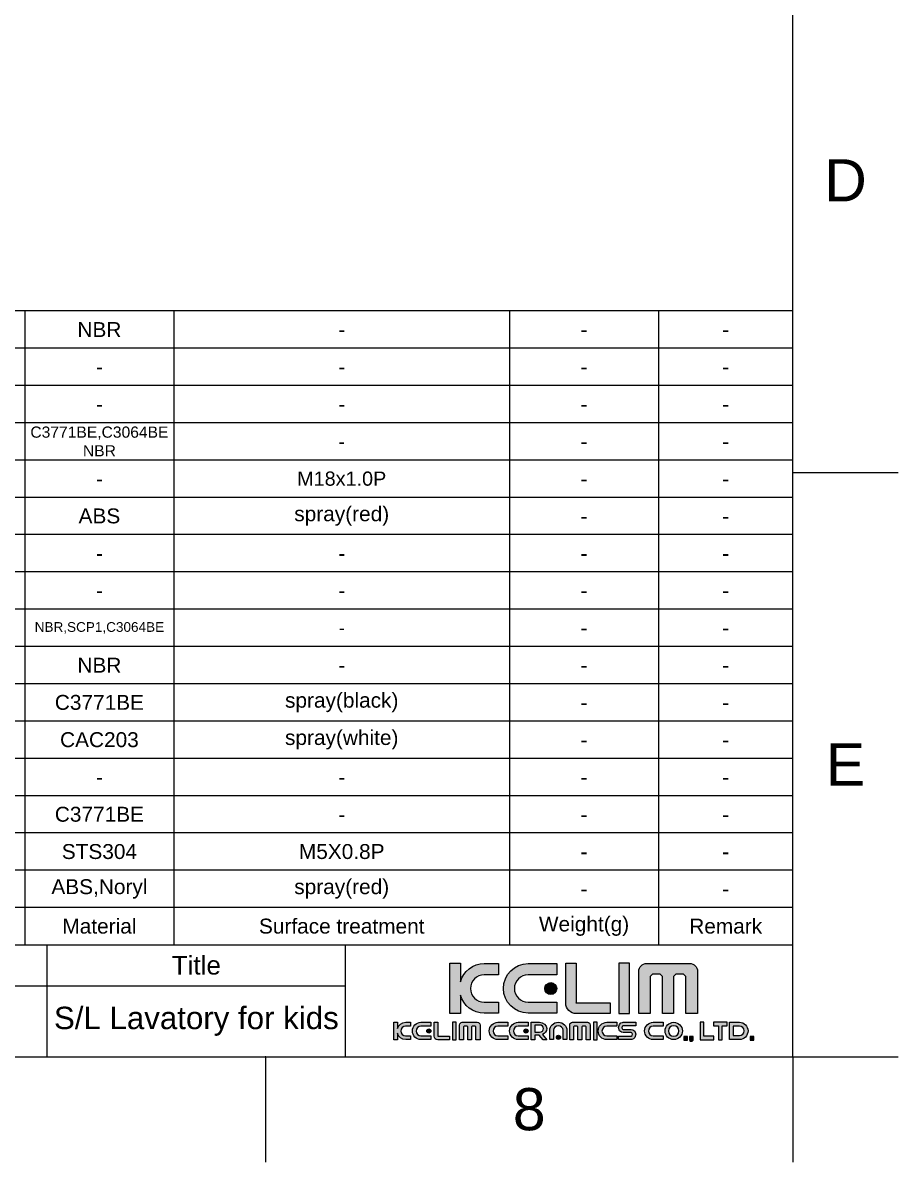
# Model space of a CAD drawing. Header units: millimetres. Extents: x 601 to 1195, y -13 to 407.
# Drawn here: x 1077.6 to 1195, y -13.3 to 139.5 of the extents above; entities that cross this region are included whole.
import ezdxf

# ---------------------------------------------------------------- set-up
doc = ezdxf.new("R2010")
doc.units = ezdxf.units.MM
doc.header["$LTSCALE"] = 0.1
doc.layers.add('FORM', color=7, linetype='Continuous')
doc.layers.add('TEXT', color=2, linetype='Continuous')
doc.styles.get("Standard").update_dxf_attribs({"font": 'arial_0.ttf'})

msp = doc.modelspace()

# ---------------------------------------------------------------- hatches: boundary and pattern name
at = {"layer": 'TEXT'}
h = msp.add_hatch(color=2, dxfattribs=at)
h.dxf.hatch_style = 2
edge = h.paths.add_edge_path()
edge.add_spline(control_points=[(1141.396, 8.181), (1141.396, 8.181), (1139.467, 8.181), (1139.467, 8.181), (1138.452, 8.181), (1137.635, 8.999), (1137.635, 10.01), (1137.635, 11.026), (1138.452, 11.843), (1139.467, 11.843), (1139.467, 11.843), (1141.396, 11.843), (1141.396, 11.843), (1141.396, 11.843), (1141.396, 13.357), (1141.396, 13.357), (1141.396, 13.357), (1139.489, 13.357), (1139.489, 13.357), (1137.963, 13.357), (1136.682, 12.334), (1136.291, 10.935), (1136.291, 10.935), (1136.291, 13.405), (1136.291, 13.405), (1136.291, 13.405), (1134.88, 13.405), (1134.88, 13.405), (1134.88, 13.405), (1134.88, 6.667), (1134.88, 6.667), (1134.88, 6.667), (1136.291, 6.667), (1136.291, 6.667), (1136.291, 6.667), (1136.291, 9.139), (1136.291, 9.139), (1136.682, 7.74), (1137.963, 6.714), (1139.489, 6.714), (1139.489, 6.714), (1141.396, 6.714), (1141.396, 6.714), (1141.396, 6.714), (1141.396, 8.181), (1141.396, 8.181)], knot_values=[0, 0, 0, 0, 1, 1, 1, 2, 2, 2, 3, 3, 3, 4, 4, 4, 5, 5, 5, 6, 6, 6, 7, 7, 7, 8, 8, 8, 9, 9, 9, 10, 10, 10, 11, 11, 11, 12, 12, 12, 13, 13, 13, 14, 14, 14, 15, 15, 15, 15], degree=3, periodic=0)
h = msp.add_hatch(color=256, dxfattribs=at)
h.dxf.hatch_style = 2
edge = h.paths.add_edge_path()
edge.add_spline(control_points=[(1145.379, 6.714), (1145.379, 6.714), (1149.219, 6.714), (1149.219, 6.714), (1149.219, 6.714), (1149.219, 8.181), (1149.219, 8.181), (1149.219, 8.181), (1145.354, 8.181), (1145.354, 8.181), (1144.342, 8.181), (1143.524, 8.999), (1143.524, 10.01), (1143.524, 11.026), (1144.341, 11.843), (1145.354, 11.843), (1145.354, 11.843), (1149.219, 11.843), (1149.219, 11.843), (1149.219, 11.843), (1149.219, 13.357), (1149.219, 13.357), (1149.219, 13.357), (1145.379, 13.357), (1145.379, 13.357), (1143.542, 13.357), (1142.057, 11.875), (1142.057, 10.036), (1142.057, 8.202), (1143.542, 6.714), (1145.379, 6.714)], knot_values=[0, 0, 0, 0, 1, 1, 1, 2, 2, 2, 3, 3, 3, 4, 4, 4, 5, 5, 5, 6, 6, 6, 7, 7, 7, 8, 8, 8, 9, 9, 9, 10, 10, 10, 10], degree=3, periodic=0)
h = msp.add_hatch(color=2, dxfattribs=at)
h.dxf.hatch_style = 2
edge = h.paths.add_edge_path()
edge.add_spline(control_points=[(1151.823, 6.662), (1151.823, 6.662), (1156.362, 6.662), (1156.362, 6.662), (1156.362, 6.662), (1156.362, 8.076), (1156.362, 8.076), (1156.362, 8.076), (1151.833, 8.076), (1151.833, 8.076), (1151.833, 8.076), (1151.828, 8.061), (1151.828, 8.061), (1151.828, 8.061), (1151.828, 13.405), (1151.828, 13.405), (1151.828, 13.405), (1150.413, 13.405), (1150.413, 13.405), (1150.413, 13.405), (1150.413, 8.076), (1150.413, 8.076), (1150.413, 8.076), (1150.408, 8.081), (1150.408, 8.081), (1150.408, 7.296), (1151.045, 6.656), (1151.833, 6.656), (1151.833, 6.656), (1151.823, 6.662), (1151.823, 6.662)], knot_values=[0, 0, 0, 0, 1, 1, 1, 2, 2, 2, 3, 3, 3, 4, 4, 4, 5, 5, 5, 6, 6, 6, 7, 7, 7, 8, 8, 8, 9, 9, 9, 10, 10, 10, 10], degree=3, periodic=0)
h = msp.add_hatch(color=2, dxfattribs=at)
h.dxf.hatch_style = 2
h.paths.add_polyline_path([(1158.953, 13.405), (1157.54, 13.405), (1157.54, 6.667), (1158.953, 6.667)])
h = msp.add_hatch(color=2, dxfattribs=at)
h.dxf.hatch_style = 2
edge = h.paths.add_edge_path()
edge.add_spline(control_points=[(1167.027, 13.373), (1167.027, 13.373), (1161.274, 13.373), (1161.274, 13.373), (1160.682, 13.373), (1160.203, 12.897), (1160.203, 12.31), (1160.203, 12.31), (1160.203, 6.677), (1160.203, 6.677), (1160.203, 6.677), (1161.732, 6.677), (1161.732, 6.677), (1161.732, 6.677), (1161.732, 11.612), (1161.732, 11.612), (1161.732, 11.612), (1162.049, 11.933), (1162.049, 11.933), (1162.049, 11.933), (1163.074, 11.933), (1163.074, 11.933), (1163.074, 11.933), (1163.394, 11.612), (1163.394, 11.612), (1163.394, 11.612), (1163.394, 6.677), (1163.394, 6.677), (1163.394, 6.677), (1164.87, 6.677), (1164.87, 6.677), (1164.87, 6.677), (1164.87, 11.612), (1164.87, 11.612), (1164.87, 11.612), (1165.193, 11.933), (1165.193, 11.933), (1165.193, 11.933), (1166.214, 11.933), (1166.214, 11.933), (1166.214, 11.933), (1166.532, 11.612), (1166.532, 11.612), (1166.532, 11.612), (1166.532, 6.677), (1166.532, 6.677), (1166.532, 6.677), (1168.097, 6.677), (1168.097, 6.677), (1168.097, 6.677), (1168.097, 12.31), (1168.097, 12.31), (1168.097, 12.897), (1167.616, 13.373), (1167.027, 13.373)], knot_values=[0, 0, 0, 0, 1, 1, 1, 2, 2, 2, 3, 3, 3, 4, 4, 4, 5, 5, 5, 6, 6, 6, 7, 7, 7, 8, 8, 8, 9, 9, 9, 10, 10, 10, 11, 11, 11, 12, 12, 12, 13, 13, 13, 14, 14, 14, 15, 15, 15, 16, 16, 16, 17, 17, 17, 18, 18, 18, 18], degree=3, periodic=0)
h = msp.add_hatch(color=2, dxfattribs=at)
h.dxf.hatch_style = 2
edge = h.paths.add_edge_path()
edge.add_spline(control_points=[(1147.6, 10.01), (1147.6, 9.57), (1147.956, 9.207), (1148.399, 9.207), (1148.841, 9.207), (1149.2, 9.57), (1149.2, 10.01), (1149.2, 10.455), (1148.841, 10.811), (1148.399, 10.811), (1147.956, 10.811), (1147.6, 10.455), (1147.6, 10.01)], knot_values=[0, 0, 0, 0, 1, 1, 1, 2, 2, 2, 3, 3, 3, 4, 4, 4, 4], degree=3, periodic=0)
h = msp.add_hatch(color=2, dxfattribs=at)
h.dxf.hatch_style = 2
edge = h.paths.add_edge_path()
edge.add_spline(control_points=[(1127.829, 4.636), (1127.829, 4.636), (1127.829, 5.5), (1127.829, 5.5), (1127.829, 5.5), (1127.337, 5.5), (1127.337, 5.5), (1127.337, 5.5), (1127.337, 3.15), (1127.337, 3.15), (1127.337, 3.15), (1127.829, 3.15), (1127.829, 3.15), (1127.829, 3.15), (1127.829, 4.016), (1127.829, 4.016), (1127.964, 3.527), (1128.411, 3.167), (1128.945, 3.167), (1128.945, 3.167), (1129.609, 3.167), (1129.609, 3.167), (1129.609, 3.167), (1129.609, 3.678), (1129.609, 3.678), (1129.609, 3.678), (1128.936, 3.678), (1128.936, 3.678), (1128.582, 3.678), (1128.297, 3.964), (1128.297, 4.316), (1128.297, 4.671), (1128.582, 4.955), (1128.936, 4.955), (1128.936, 4.955), (1129.609, 4.955), (1129.609, 4.955), (1129.609, 4.955), (1129.609, 5.484), (1129.609, 5.484), (1129.609, 5.484), (1128.945, 5.484), (1128.945, 5.484), (1128.411, 5.484), (1127.964, 5.125), (1127.829, 4.636)], knot_values=[0, 0, 0, 0, 1, 1, 1, 2, 2, 2, 3, 3, 3, 4, 4, 4, 5, 5, 5, 6, 6, 6, 7, 7, 7, 8, 8, 8, 9, 9, 9, 10, 10, 10, 11, 11, 11, 12, 12, 12, 13, 13, 13, 14, 14, 14, 15, 15, 15, 15], degree=3, periodic=0)
h = msp.add_hatch(color=2, dxfattribs=at)
h.dxf.hatch_style = 2
edge = h.paths.add_edge_path()
edge.add_spline(control_points=[(1129.84, 4.326), (1129.84, 3.686), (1130.358, 3.167), (1130.998, 3.167), (1130.998, 3.167), (1132.338, 3.167), (1132.338, 3.167), (1132.338, 3.167), (1132.338, 3.678), (1132.338, 3.678), (1132.338, 3.678), (1130.99, 3.678), (1130.99, 3.678), (1130.637, 3.678), (1130.351, 3.964), (1130.351, 4.316), (1130.351, 4.671), (1130.636, 4.955), (1130.99, 4.955), (1130.99, 4.955), (1132.338, 4.955), (1132.338, 4.955), (1132.338, 4.955), (1132.338, 5.484), (1132.338, 5.484), (1132.338, 5.484), (1130.998, 5.484), (1130.998, 5.484), (1130.358, 5.484), (1129.84, 4.966), (1129.84, 4.326)], knot_values=[0, 0, 0, 0, 1, 1, 1, 2, 2, 2, 3, 3, 3, 4, 4, 4, 5, 5, 5, 6, 6, 6, 7, 7, 7, 8, 8, 8, 9, 9, 9, 10, 10, 10, 10], degree=3, periodic=0)
h = msp.add_hatch(color=2, dxfattribs=at)
h.dxf.hatch_style = 2
edge = h.paths.add_edge_path()
edge.add_spline(control_points=[(1131.773, 4.316), (1131.773, 4.162), (1131.897, 4.037), (1132.052, 4.037), (1132.206, 4.037), (1132.331, 4.162), (1132.331, 4.316), (1132.331, 4.471), (1132.206, 4.596), (1132.052, 4.596), (1131.897, 4.596), (1131.773, 4.471), (1131.773, 4.316)], knot_values=[0, 0, 0, 0, 1, 1, 1, 2, 2, 2, 3, 3, 3, 4, 4, 4, 4], degree=3, periodic=0)
h = msp.add_hatch(color=2, dxfattribs=at)
h.dxf.hatch_style = 2
edge = h.paths.add_edge_path()
edge.add_spline(control_points=[(1133.247, 3.637), (1133.247, 3.637), (1133.247, 5.5), (1133.247, 5.5), (1133.247, 5.5), (1132.754, 5.5), (1132.754, 5.5), (1132.754, 5.5), (1132.754, 3.642), (1132.754, 3.642), (1132.754, 3.642), (1132.752, 3.644), (1132.752, 3.644), (1132.752, 3.369), (1132.974, 3.147), (1133.249, 3.147), (1133.249, 3.147), (1133.246, 3.149), (1133.246, 3.149), (1133.246, 3.149), (1134.829, 3.149), (1134.829, 3.149), (1134.829, 3.149), (1134.829, 3.642), (1134.829, 3.642), (1134.829, 3.642), (1133.249, 3.642), (1133.249, 3.642), (1133.249, 3.642), (1133.247, 3.637), (1133.247, 3.637)], knot_values=[0, 0, 0, 0, 1, 1, 1, 2, 2, 2, 3, 3, 3, 4, 4, 4, 5, 5, 5, 6, 6, 6, 7, 7, 7, 8, 8, 8, 9, 9, 9, 10, 10, 10, 10], degree=3, periodic=0)
h = msp.add_hatch(color=2, dxfattribs=at)
h.dxf.hatch_style = 2
h.paths.add_polyline_path([(1135.24, 3.15), (1135.732, 3.15), (1135.732, 5.5), (1135.24, 5.5)])
h = msp.add_hatch(color=2, dxfattribs=at)
h.dxf.hatch_style = 2
edge = h.paths.add_edge_path()
edge.add_spline(control_points=[(1138.548, 5.489), (1138.548, 5.489), (1136.542, 5.489), (1136.542, 5.489), (1136.335, 5.489), (1136.169, 5.323), (1136.169, 5.119), (1136.169, 5.119), (1136.169, 3.154), (1136.169, 3.154), (1136.169, 3.154), (1136.702, 3.154), (1136.702, 3.154), (1136.702, 3.154), (1136.702, 4.875), (1136.702, 4.875), (1136.702, 4.875), (1136.812, 4.987), (1136.812, 4.987), (1136.812, 4.987), (1137.17, 4.987), (1137.17, 4.987), (1137.17, 4.987), (1137.281, 4.875), (1137.281, 4.875), (1137.281, 4.875), (1137.281, 3.154), (1137.281, 3.154), (1137.281, 3.154), (1137.796, 3.154), (1137.796, 3.154), (1137.796, 3.154), (1137.796, 4.875), (1137.796, 4.875), (1137.796, 4.875), (1137.909, 4.987), (1137.909, 4.987), (1137.909, 4.987), (1138.265, 4.987), (1138.265, 4.987), (1138.265, 4.987), (1138.376, 4.875), (1138.376, 4.875), (1138.376, 4.875), (1138.376, 3.154), (1138.376, 3.154), (1138.376, 3.154), (1138.922, 3.154), (1138.922, 3.154), (1138.922, 3.154), (1138.922, 5.119), (1138.922, 5.119), (1138.922, 5.323), (1138.754, 5.489), (1138.548, 5.489)], knot_values=[0, 0, 0, 0, 1, 1, 1, 2, 2, 2, 3, 3, 3, 4, 4, 4, 5, 5, 5, 6, 6, 6, 7, 7, 7, 8, 8, 8, 9, 9, 9, 10, 10, 10, 11, 11, 11, 12, 12, 12, 13, 13, 13, 14, 14, 14, 15, 15, 15, 16, 16, 16, 17, 17, 17, 18, 18, 18, 18], degree=3, periodic=0)
h = msp.add_hatch(color=2, dxfattribs=at)
h.dxf.hatch_style = 2
edge = h.paths.add_edge_path()
edge.add_spline(control_points=[(1140.153, 4.326), (1140.153, 3.686), (1140.671, 3.167), (1141.312, 3.167), (1141.312, 3.167), (1142.651, 3.167), (1142.651, 3.167), (1142.651, 3.167), (1142.651, 3.678), (1142.651, 3.678), (1142.651, 3.678), (1141.303, 3.678), (1141.303, 3.678), (1140.95, 3.678), (1140.665, 3.964), (1140.665, 4.316), (1140.665, 4.671), (1140.95, 4.955), (1141.303, 4.955), (1141.303, 4.955), (1142.651, 4.955), (1142.651, 4.955), (1142.651, 4.955), (1142.651, 5.484), (1142.651, 5.484), (1142.651, 5.484), (1141.312, 5.484), (1141.312, 5.484), (1140.671, 5.484), (1140.153, 4.966), (1140.153, 4.326)], knot_values=[0, 0, 0, 0, 1, 1, 1, 2, 2, 2, 3, 3, 3, 4, 4, 4, 5, 5, 5, 6, 6, 6, 7, 7, 7, 8, 8, 8, 9, 9, 9, 10, 10, 10, 10], degree=3, periodic=0)
h = msp.add_hatch(color=2, dxfattribs=at)
h.dxf.hatch_style = 2
edge = h.paths.add_edge_path()
edge.add_spline(control_points=[(1142.882, 4.326), (1142.882, 3.686), (1143.4, 3.167), (1144.04, 3.167), (1144.04, 3.167), (1145.38, 3.167), (1145.38, 3.167), (1145.38, 3.167), (1145.38, 3.678), (1145.38, 3.678), (1145.38, 3.678), (1144.032, 3.678), (1144.032, 3.678), (1143.678, 3.678), (1143.393, 3.964), (1143.393, 4.316), (1143.393, 4.671), (1143.678, 4.955), (1144.032, 4.955), (1144.032, 4.955), (1145.38, 4.955), (1145.38, 4.955), (1145.38, 4.955), (1145.38, 5.484), (1145.38, 5.484), (1145.38, 5.484), (1144.04, 5.484), (1144.04, 5.484), (1143.4, 5.484), (1142.882, 4.966), (1142.882, 4.326)], knot_values=[0, 0, 0, 0, 1, 1, 1, 2, 2, 2, 3, 3, 3, 4, 4, 4, 5, 5, 5, 6, 6, 6, 7, 7, 7, 8, 8, 8, 9, 9, 9, 10, 10, 10, 10], degree=3, periodic=0)
h = msp.add_hatch(color=2, dxfattribs=at)
h.dxf.hatch_style = 2
edge = h.paths.add_edge_path()
edge.add_spline(control_points=[(1144.815, 4.316), (1144.815, 4.162), (1144.939, 4.037), (1145.094, 4.037), (1145.248, 4.037), (1145.373, 4.162), (1145.373, 4.316), (1145.373, 4.471), (1145.248, 4.596), (1145.094, 4.596), (1144.939, 4.596), (1144.815, 4.471), (1144.815, 4.316)], knot_values=[0, 0, 0, 0, 1, 1, 1, 2, 2, 2, 3, 3, 3, 4, 4, 4, 4], degree=3, periodic=0)
h = msp.add_hatch(color=2, dxfattribs=at)
h.dxf.hatch_style = 2
edge = h.paths.add_edge_path()
edge.add_spline(control_points=[(1147.869, 4.634), (1147.869, 5.112), (1147.431, 5.5), (1146.89, 5.5), (1146.89, 5.5), (1146.25, 5.5), (1146.25, 5.5), (1146.25, 5.5), (1145.758, 5.5), (1145.758, 5.5), (1145.758, 5.5), (1145.758, 5.118), (1145.758, 5.118), (1145.758, 5.118), (1145.758, 4.163), (1145.758, 4.163), (1145.758, 4.163), (1145.758, 3.769), (1145.758, 3.769), (1145.758, 3.769), (1145.758, 3.15), (1145.758, 3.15), (1145.758, 3.15), (1146.25, 3.15), (1146.25, 3.15), (1146.25, 3.15), (1146.25, 3.769), (1146.25, 3.769), (1146.25, 3.769), (1146.85, 3.769), (1146.85, 3.769), (1146.85, 3.769), (1147.374, 3.15), (1147.374, 3.15), (1147.374, 3.15), (1147.867, 3.15), (1147.867, 3.15), (1147.867, 3.15), (1147.282, 3.841), (1147.282, 3.841), (1147.627, 3.974), (1147.869, 4.279), (1147.869, 4.634)], knot_values=[0, 0, 0, 0, 1, 1, 1, 2, 2, 2, 3, 3, 3, 4, 4, 4, 5, 5, 5, 6, 6, 6, 7, 7, 7, 8, 8, 8, 9, 9, 9, 10, 10, 10, 11, 11, 11, 12, 12, 12, 13, 13, 13, 14, 14, 14, 14], degree=3, periodic=0)
edge = h.paths.add_edge_path()
edge.add_spline(control_points=[(1146.897, 4.163), (1146.897, 4.163), (1146.25, 4.163), (1146.25, 4.163), (1146.25, 4.163), (1146.25, 5.118), (1146.25, 5.118), (1146.25, 5.118), (1146.897, 5.118), (1146.897, 5.118), (1147.196, 5.118), (1147.436, 4.904), (1147.436, 4.641), (1147.436, 4.377), (1147.196, 4.163), (1146.897, 4.163)], knot_values=[0, 0, 0, 0, 1, 1, 1, 2, 2, 2, 3, 3, 3, 4, 4, 4, 5, 5, 5, 5], degree=3, periodic=0)
h = msp.add_hatch(color=2, dxfattribs=at)
h.dxf.hatch_style = 2
edge = h.paths.add_edge_path()
edge.add_spline(control_points=[(1149.424, 5.484), (1148.785, 5.484), (1148.265, 5.004), (1148.265, 4.409), (1148.265, 4.409), (1148.265, 3.167), (1148.265, 3.167), (1148.265, 3.167), (1148.776, 3.167), (1148.776, 3.167), (1148.776, 3.167), (1148.776, 4.417), (1148.776, 4.417), (1148.776, 4.744), (1149.062, 5.009), (1149.415, 5.009), (1149.769, 5.009), (1150.054, 4.745), (1150.054, 4.417), (1150.054, 4.417), (1150.054, 3.167), (1150.054, 3.167), (1150.054, 3.167), (1150.582, 3.167), (1150.582, 3.167), (1150.582, 3.167), (1150.582, 4.409), (1150.582, 4.409), (1150.582, 5.004), (1150.065, 5.484), (1149.424, 5.484)], knot_values=[0, 0, 0, 0, 1, 1, 1, 2, 2, 2, 3, 3, 3, 4, 4, 4, 5, 5, 5, 6, 6, 6, 7, 7, 7, 8, 8, 8, 9, 9, 9, 10, 10, 10, 10], degree=3, periodic=0)
h = msp.add_hatch(color=2, dxfattribs=at)
h.dxf.hatch_style = 2
edge = h.paths.add_edge_path()
edge.add_spline(control_points=[(1153.323, 5.489), (1153.323, 5.489), (1151.316, 5.489), (1151.316, 5.489), (1151.11, 5.489), (1150.943, 5.323), (1150.943, 5.119), (1150.943, 5.119), (1150.943, 3.154), (1150.943, 3.154), (1150.943, 3.154), (1151.476, 3.154), (1151.476, 3.154), (1151.476, 3.154), (1151.476, 4.875), (1151.476, 4.875), (1151.476, 4.875), (1151.587, 4.987), (1151.587, 4.987), (1151.587, 4.987), (1151.945, 4.987), (1151.945, 4.987), (1151.945, 4.987), (1152.056, 4.875), (1152.056, 4.875), (1152.056, 4.875), (1152.056, 3.154), (1152.056, 3.154), (1152.056, 3.154), (1152.571, 3.154), (1152.571, 3.154), (1152.571, 3.154), (1152.571, 4.875), (1152.571, 4.875), (1152.571, 4.875), (1152.684, 4.987), (1152.684, 4.987), (1152.684, 4.987), (1153.039, 4.987), (1153.039, 4.987), (1153.039, 4.987), (1153.15, 4.875), (1153.15, 4.875), (1153.15, 4.875), (1153.15, 3.154), (1153.15, 3.154), (1153.15, 3.154), (1153.696, 3.154), (1153.696, 3.154), (1153.696, 3.154), (1153.696, 5.119), (1153.696, 5.119), (1153.696, 5.323), (1153.529, 5.489), (1153.323, 5.489)], knot_values=[0, 0, 0, 0, 1, 1, 1, 2, 2, 2, 3, 3, 3, 4, 4, 4, 5, 5, 5, 6, 6, 6, 7, 7, 7, 8, 8, 8, 9, 9, 9, 10, 10, 10, 11, 11, 11, 12, 12, 12, 13, 13, 13, 14, 14, 14, 15, 15, 15, 16, 16, 16, 17, 17, 17, 18, 18, 18, 18], degree=3, periodic=0)
h = msp.add_hatch(color=2, dxfattribs=at)
h.dxf.hatch_style = 2
h.paths.add_polyline_path([(1154.127, 3.15), (1154.62, 3.15), (1154.62, 5.5), (1154.127, 5.5)])
h = msp.add_hatch(color=2, dxfattribs=at)
h.dxf.hatch_style = 2
edge = h.paths.add_edge_path()
edge.add_spline(control_points=[(1154.764, 4.326), (1154.764, 3.686), (1155.282, 3.167), (1155.923, 3.167), (1155.923, 3.167), (1157.262, 3.167), (1157.262, 3.167), (1157.262, 3.167), (1157.262, 3.678), (1157.262, 3.678), (1157.262, 3.678), (1155.914, 3.678), (1155.914, 3.678), (1155.561, 3.678), (1155.276, 3.964), (1155.276, 4.316), (1155.276, 4.671), (1155.561, 4.955), (1155.914, 4.955), (1155.914, 4.955), (1157.262, 4.955), (1157.262, 4.955), (1157.262, 4.955), (1157.262, 5.484), (1157.262, 5.484), (1157.262, 5.484), (1155.923, 5.484), (1155.923, 5.484), (1155.282, 5.484), (1154.764, 4.966), (1154.764, 4.326)], knot_values=[0, 0, 0, 0, 1, 1, 1, 2, 2, 2, 3, 3, 3, 4, 4, 4, 5, 5, 5, 6, 6, 6, 7, 7, 7, 8, 8, 8, 9, 9, 9, 10, 10, 10, 10], degree=3, periodic=0)
h = msp.add_hatch(color=2, dxfattribs=at)
h.dxf.hatch_style = 2
edge = h.paths.add_edge_path()
edge.add_spline(control_points=[(1157.51, 4.768), (1157.51, 4.05), (1158.24, 4.111), (1158.24, 4.111), (1158.24, 4.111), (1158.258, 4.111), (1158.258, 4.111), (1158.258, 4.111), (1159.045, 4.111), (1159.045, 4.111), (1159.045, 4.111), (1159.186, 4.111), (1159.186, 4.111), (1159.186, 4.111), (1159.377, 4.081), (1159.377, 3.897), (1159.377, 3.712), (1159.253, 3.642), (1159.185, 3.642), (1159.185, 3.642), (1157.51, 3.642), (1157.51, 3.642), (1157.51, 3.642), (1157.51, 3.168), (1157.51, 3.168), (1157.51, 3.168), (1159.175, 3.168), (1159.175, 3.168), (1159.175, 3.168), (1159.793, 3.167), (1159.793, 3.884), (1159.793, 4.602), (1159.063, 4.54), (1159.063, 4.54), (1159.063, 4.54), (1159.045, 4.54), (1159.045, 4.54), (1159.045, 4.54), (1158.258, 4.54), (1158.258, 4.54), (1158.258, 4.54), (1158.117, 4.54), (1158.117, 4.54), (1158.117, 4.54), (1157.926, 4.571), (1157.926, 4.755), (1157.926, 4.939), (1158.051, 5.009), (1158.118, 5.009), (1158.118, 5.009), (1159.793, 5.009), (1159.793, 5.009), (1159.793, 5.009), (1159.793, 5.484), (1159.793, 5.484), (1159.793, 5.484), (1158.129, 5.484), (1158.129, 5.484), (1158.129, 5.484), (1157.51, 5.485), (1157.51, 4.768)], knot_values=[0, 0, 0, 0, 1, 1, 1, 2, 2, 2, 3, 3, 3, 4, 4, 4, 5, 5, 5, 6, 6, 6, 7, 7, 7, 8, 8, 8, 9, 9, 9, 10, 10, 10, 11, 11, 11, 12, 12, 12, 13, 13, 13, 14, 14, 14, 15, 15, 15, 16, 16, 16, 17, 17, 17, 18, 18, 18, 19, 19, 19, 20, 20, 20, 20], degree=3, periodic=0)
h = msp.add_hatch(color=2, dxfattribs=at)
h.dxf.hatch_style = 2
edge = h.paths.add_edge_path()
edge.add_spline(control_points=[(1160.985, 4.326), (1160.985, 3.686), (1161.503, 3.167), (1162.144, 3.167), (1162.144, 3.167), (1163.483, 3.167), (1163.483, 3.167), (1163.483, 3.167), (1163.483, 3.678), (1163.483, 3.678), (1163.483, 3.678), (1162.135, 3.678), (1162.135, 3.678), (1161.782, 3.678), (1161.497, 3.964), (1161.497, 4.316), (1161.497, 4.671), (1161.782, 4.955), (1162.135, 4.955), (1162.135, 4.955), (1163.483, 4.955), (1163.483, 4.955), (1163.483, 4.955), (1163.483, 5.484), (1163.483, 5.484), (1163.483, 5.484), (1162.144, 5.484), (1162.144, 5.484), (1161.503, 5.484), (1160.985, 4.966), (1160.985, 4.326)], knot_values=[0, 0, 0, 0, 1, 1, 1, 2, 2, 2, 3, 3, 3, 4, 4, 4, 5, 5, 5, 6, 6, 6, 7, 7, 7, 8, 8, 8, 9, 9, 9, 10, 10, 10, 10], degree=3, periodic=0)
h = msp.add_hatch(color=2, dxfattribs=at)
h.dxf.hatch_style = 2
edge = h.paths.add_edge_path()
edge.add_spline(control_points=[(1164.897, 5.484), (1164.257, 5.484), (1163.738, 4.966), (1163.738, 4.326), (1163.738, 3.686), (1164.257, 3.168), (1164.897, 3.168), (1165.537, 3.168), (1166.055, 3.686), (1166.055, 4.326), (1166.055, 4.966), (1165.537, 5.484), (1164.897, 5.484)], knot_values=[0, 0, 0, 0, 1, 1, 1, 2, 2, 2, 3, 3, 3, 4, 4, 4, 4], degree=3, periodic=0)
edge = h.paths.add_edge_path()
edge.add_spline(control_points=[(1164.897, 3.618), (1164.506, 3.618), (1164.189, 3.935), (1164.189, 4.326), (1164.189, 4.717), (1164.506, 5.034), (1164.897, 5.034), (1165.288, 5.034), (1165.605, 4.717), (1165.605, 4.326), (1165.605, 3.935), (1165.288, 3.618), (1164.897, 3.618)], knot_values=[0, 0, 0, 0, 1, 1, 1, 2, 2, 2, 3, 3, 3, 4, 4, 4, 4], degree=3, periodic=0)
h = msp.add_hatch(color=2, dxfattribs=at)
h.dxf.hatch_style = 2
h.paths.add_polyline_path([(1168.945, 5.5), (1168.452, 5.5), (1168.452, 3.643), (1168.452, 3.15), (1168.945, 3.15), (1170.27, 3.15), (1170.27, 3.643), (1168.945, 3.643)])
h = msp.add_hatch(color=2, dxfattribs=at)
h.dxf.hatch_style = 2
h.paths.add_polyline_path([(1170.891, 5.5), (1170.228, 5.5), (1170.228, 5.007), (1170.891, 5.007), (1170.891, 3.15), (1171.384, 3.15), (1171.384, 5.007), (1172.046, 5.007), (1172.046, 5.5), (1171.384, 5.5)])
h = msp.add_hatch(color=2, dxfattribs=at)
h.dxf.hatch_style = 2
edge = h.paths.add_edge_path()
edge.add_spline(control_points=[(1173.702, 5.492), (1173.702, 5.492), (1172.363, 5.492), (1172.363, 5.492), (1172.363, 5.492), (1172.363, 3.175), (1172.363, 3.175), (1172.363, 3.175), (1173.702, 3.175), (1173.702, 3.175), (1174.343, 3.175), (1174.86, 3.693), (1174.86, 4.334), (1174.86, 4.973), (1174.343, 5.492), (1173.702, 5.492)], knot_values=[0, 0, 0, 0, 1, 1, 1, 2, 2, 2, 3, 3, 3, 4, 4, 4, 5, 5, 5, 5], degree=3, periodic=0)
edge = h.paths.add_edge_path()
edge.add_spline(control_points=[(1173.71, 3.704), (1173.71, 3.704), (1172.856, 3.704), (1172.856, 3.704), (1172.856, 3.704), (1172.856, 4.98), (1172.856, 4.98), (1172.856, 4.98), (1173.71, 4.98), (1173.71, 4.98), (1174.064, 4.98), (1174.349, 4.695), (1174.349, 4.342), (1174.349, 3.988), (1174.064, 3.704), (1173.71, 3.704)], knot_values=[0, 0, 0, 0, 1, 1, 1, 2, 2, 2, 3, 3, 3, 4, 4, 4, 5, 5, 5, 5], degree=3, periodic=0)
h = msp.add_hatch(color=2, dxfattribs=at)
h.dxf.hatch_style = 2
edge = h.paths.add_edge_path()
edge.add_spline(control_points=[(1149.432, 3.743), (1149.277, 3.743), (1149.153, 3.618), (1149.153, 3.463), (1149.153, 3.31), (1149.277, 3.184), (1149.432, 3.184), (1149.586, 3.184), (1149.711, 3.31), (1149.711, 3.463), (1149.711, 3.618), (1149.586, 3.743), (1149.432, 3.743)], knot_values=[0, 0, 0, 0, 1, 1, 1, 2, 2, 2, 3, 3, 3, 4, 4, 4, 4], degree=3, periodic=0)
h = msp.add_hatch(color=2, dxfattribs=at)
h.dxf.hatch_style = 2
h.paths.add_polyline_path([(1166.247, 3.077), (1166.759, 3.077), (1166.759, 3.589), (1166.247, 3.589)])
h = msp.add_hatch(color=2, dxfattribs=at)
h.dxf.hatch_style = 2
h.paths.add_polyline_path([(1166.994, 3.077), (1167.199, 3.077), (1167.056, 2.954), (1167.363, 2.954), (1167.506, 3.077), (1167.506, 3.589), (1166.994, 3.589)])
h = msp.add_hatch(color=2, dxfattribs=at)
h.dxf.hatch_style = 2
h.paths.add_polyline_path([(1175.129, 3.077), (1175.64, 3.077), (1175.64, 3.589), (1175.129, 3.589)])

# ---------------------------------------------------------------- linework, layer by layer
for p, q in [((1180.867, 0.869), (1180.867, 392.586)), ((1180.867, 79.213), (1195.008, 79.213)), ((615.21, 0.869), (1180.867, 0.869)), ((1110.16, 0.869), (1110.16, -13.272)), ((1180.867, 0.869), (1195.008, 0.869)), ((1180.867, 0.869), (1180.867, -13.272))]:
    msp.add_line(p, q)
for p in [(1180.867, 79.213), (1110.16, 0.869)]:
    msp.add_point(p)
at = {"layer": 'FORM'}
for p, q in [((1180.867, 100.869), (1007.867, 100.869)), ((1077.867, 100.869), (1077.867, 15.869)), ((1097.867, 100.869), (1097.867, 15.869)), ((1142.867, 100.869), (1142.867, 15.869)), ((1162.867, 100.869), (1162.867, 15.869)), ((1180.867, 95.869), (1007.867, 95.869)), ((1180.867, 90.869), (1007.867, 90.869)), ((1180.867, 85.869), (1007.867, 85.869)), ((1180.867, 80.869), (1007.867, 80.869)), ((1180.867, 75.869), (1007.867, 75.869)), ((1180.867, 70.869), (1007.867, 70.869)), ((1180.867, 65.869), (1007.867, 65.869)), ((1180.867, 60.869), (1007.867, 60.869)), ((1180.867, 55.869), (1007.867, 55.869)), ((1180.867, 50.869), (1007.867, 50.869)), ((1180.867, 45.869), (1007.867, 45.869)), ((1180.867, 40.869), (1007.867, 40.869)), ((1180.867, 35.869), (1007.867, 35.869)), ((1180.867, 30.869), (1007.867, 30.869)), ((1180.867, 25.869), (1007.867, 25.869)), ((1180.867, 20.869), (1007.867, 20.869)), ((910.367, 15.869), (1180.867, 15.869)), ((1080.867, 0.869), (1080.867, 15.869)), ((1120.867, 0.869), (1120.867, 15.869)), ((980.867, 10.369), (1120.867, 10.369))]:
    msp.add_line(p, q, dxfattribs=at)
at = {"layer": 'TEXT', "lineweight": 0}
for points in [[(1158.953, 13.405), (1157.54, 13.405), (1157.54, 6.667), (1158.953, 6.667), (1158.953, 13.405)], [(1135.24, 3.15), (1135.732, 3.15), (1135.732, 5.5), (1135.24, 5.5), (1135.24, 3.15)], [(1154.127, 3.15), (1154.62, 3.15), (1154.62, 5.5), (1154.127, 5.5), (1154.127, 3.15)], [(1168.945, 5.5), (1168.452, 5.5), (1168.452, 3.643), (1168.452, 3.15), (1168.945, 3.15), (1170.27, 3.15), (1170.27, 3.643), (1168.945, 3.643), (1168.945, 5.5)], [(1170.891, 5.5), (1170.228, 5.5), (1170.228, 5.007), (1170.891, 5.007), (1170.891, 3.15), (1171.384, 3.15), (1171.384, 5.007), (1172.046, 5.007), (1172.046, 5.5), (1171.384, 5.5), (1170.891, 5.5)], [(1166.247, 3.077), (1166.759, 3.077), (1166.759, 3.589), (1166.247, 3.589), (1166.247, 3.077)], [(1166.994, 3.077), (1167.199, 3.077), (1167.056, 2.954), (1167.363, 2.954), (1167.506, 3.077), (1167.506, 3.589), (1166.994, 3.589), (1166.994, 3.077)], [(1175.129, 3.077), (1175.64, 3.077), (1175.64, 3.589), (1175.129, 3.589), (1175.129, 3.077)]]:
    msp.add_lwpolyline(points, dxfattribs=at)
for points, knots in [([(1141.396, 8.181), (1141.396, 8.181), (1139.467, 8.181), (1139.467, 8.181), (1138.452, 8.181), (1137.635, 8.999), (1137.635, 10.01), (1137.635, 11.026), (1138.452, 11.843), (1139.467, 11.843), (1139.467, 11.843), (1141.396, 11.843), (1141.396, 11.843), (1141.396, 11.843), (1141.396, 13.357), (1141.396, 13.357), (1141.396, 13.357), (1139.489, 13.357), (1139.489, 13.357), (1137.963, 13.357), (1136.682, 12.334), (1136.291, 10.935), (1136.291, 10.935), (1136.291, 13.405), (1136.291, 13.405), (1136.291, 13.405), (1134.88, 13.405), (1134.88, 13.405), (1134.88, 13.405), (1134.88, 6.667), (1134.88, 6.667), (1134.88, 6.667), (1136.291, 6.667), (1136.291, 6.667), (1136.291, 6.667), (1136.291, 9.139), (1136.291, 9.139), (1136.682, 7.74), (1137.963, 6.714), (1139.489, 6.714), (1139.489, 6.714), (1141.396, 6.714), (1141.396, 6.714), (1141.396, 6.714), (1141.396, 8.181), (1141.396, 8.181)], [0, 0, 0, 0, 1, 1, 1, 2, 2, 2, 3, 3, 3, 4, 4, 4, 5, 5, 5, 6, 6, 6, 7, 7, 7, 8, 8, 8, 9, 9, 9, 10, 10, 10, 11, 11, 11, 12, 12, 12, 13, 13, 13, 14, 14, 14, 15, 15, 15, 15]), ([(1145.379, 6.714), (1145.379, 6.714), (1149.219, 6.714), (1149.219, 6.714), (1149.219, 6.714), (1149.219, 8.181), (1149.219, 8.181), (1149.219, 8.181), (1145.354, 8.181), (1145.354, 8.181), (1144.342, 8.181), (1143.524, 8.999), (1143.524, 10.01), (1143.524, 11.026), (1144.341, 11.843), (1145.354, 11.843), (1145.354, 11.843), (1149.219, 11.843), (1149.219, 11.843), (1149.219, 11.843), (1149.219, 13.357), (1149.219, 13.357), (1149.219, 13.357), (1145.379, 13.357), (1145.379, 13.357), (1143.542, 13.357), (1142.057, 11.875), (1142.057, 10.036), (1142.057, 8.202), (1143.542, 6.714), (1145.379, 6.714)], [0, 0, 0, 0, 1, 1, 1, 2, 2, 2, 3, 3, 3, 4, 4, 4, 5, 5, 5, 6, 6, 6, 7, 7, 7, 8, 8, 8, 9, 9, 9, 10, 10, 10, 10]), ([(1151.823, 6.662), (1151.823, 6.662), (1156.362, 6.662), (1156.362, 6.662), (1156.362, 6.662), (1156.362, 8.076), (1156.362, 8.076), (1156.362, 8.076), (1151.833, 8.076), (1151.833, 8.076), (1151.833, 8.076), (1151.828, 8.061), (1151.828, 8.061), (1151.828, 8.061), (1151.828, 13.405), (1151.828, 13.405), (1151.828, 13.405), (1150.413, 13.405), (1150.413, 13.405), (1150.413, 13.405), (1150.413, 8.076), (1150.413, 8.076), (1150.413, 8.076), (1150.408, 8.081), (1150.408, 8.081), (1150.408, 7.296), (1151.045, 6.656), (1151.833, 6.656), (1151.833, 6.656), (1151.823, 6.662), (1151.823, 6.662)], [0, 0, 0, 0, 1, 1, 1, 2, 2, 2, 3, 3, 3, 4, 4, 4, 5, 5, 5, 6, 6, 6, 7, 7, 7, 8, 8, 8, 9, 9, 9, 10, 10, 10, 10]), ([(1167.027, 13.373), (1167.027, 13.373), (1161.274, 13.373), (1161.274, 13.373), (1160.682, 13.373), (1160.203, 12.897), (1160.203, 12.31), (1160.203, 12.31), (1160.203, 6.677), (1160.203, 6.677), (1160.203, 6.677), (1161.732, 6.677), (1161.732, 6.677), (1161.732, 6.677), (1161.732, 11.612), (1161.732, 11.612), (1161.732, 11.612), (1162.049, 11.933), (1162.049, 11.933), (1162.049, 11.933), (1163.074, 11.933), (1163.074, 11.933), (1163.074, 11.933), (1163.394, 11.612), (1163.394, 11.612), (1163.394, 11.612), (1163.394, 6.677), (1163.394, 6.677), (1163.394, 6.677), (1164.87, 6.677), (1164.87, 6.677), (1164.87, 6.677), (1164.87, 11.612), (1164.87, 11.612), (1164.87, 11.612), (1165.193, 11.933), (1165.193, 11.933), (1165.193, 11.933), (1166.214, 11.933), (1166.214, 11.933), (1166.214, 11.933), (1166.532, 11.612), (1166.532, 11.612), (1166.532, 11.612), (1166.532, 6.677), (1166.532, 6.677), (1166.532, 6.677), (1168.097, 6.677), (1168.097, 6.677), (1168.097, 6.677), (1168.097, 12.31), (1168.097, 12.31), (1168.097, 12.897), (1167.616, 13.373), (1167.027, 13.373)], [0, 0, 0, 0, 1, 1, 1, 2, 2, 2, 3, 3, 3, 4, 4, 4, 5, 5, 5, 6, 6, 6, 7, 7, 7, 8, 8, 8, 9, 9, 9, 10, 10, 10, 11, 11, 11, 12, 12, 12, 13, 13, 13, 14, 14, 14, 15, 15, 15, 16, 16, 16, 17, 17, 17, 18, 18, 18, 18]), ([(1147.6, 10.01), (1147.6, 9.57), (1147.956, 9.207), (1148.399, 9.207), (1148.841, 9.207), (1149.2, 9.57), (1149.2, 10.01), (1149.2, 10.455), (1148.841, 10.811), (1148.399, 10.811), (1147.956, 10.811), (1147.6, 10.455), (1147.6, 10.01)], [0, 0, 0, 0, 1, 1, 1, 2, 2, 2, 3, 3, 3, 4, 4, 4, 4]), ([(1127.829, 4.636), (1127.829, 4.636), (1127.829, 5.5), (1127.829, 5.5), (1127.829, 5.5), (1127.337, 5.5), (1127.337, 5.5), (1127.337, 5.5), (1127.337, 3.15), (1127.337, 3.15), (1127.337, 3.15), (1127.829, 3.15), (1127.829, 3.15), (1127.829, 3.15), (1127.829, 4.016), (1127.829, 4.016), (1127.964, 3.527), (1128.411, 3.167), (1128.945, 3.167), (1128.945, 3.167), (1129.609, 3.167), (1129.609, 3.167), (1129.609, 3.167), (1129.609, 3.678), (1129.609, 3.678), (1129.609, 3.678), (1128.936, 3.678), (1128.936, 3.678), (1128.582, 3.678), (1128.297, 3.964), (1128.297, 4.316), (1128.297, 4.671), (1128.582, 4.955), (1128.936, 4.955), (1128.936, 4.955), (1129.609, 4.955), (1129.609, 4.955), (1129.609, 4.955), (1129.609, 5.484), (1129.609, 5.484), (1129.609, 5.484), (1128.945, 5.484), (1128.945, 5.484), (1128.411, 5.484), (1127.964, 5.125), (1127.829, 4.636)], [0, 0, 0, 0, 1, 1, 1, 2, 2, 2, 3, 3, 3, 4, 4, 4, 5, 5, 5, 6, 6, 6, 7, 7, 7, 8, 8, 8, 9, 9, 9, 10, 10, 10, 11, 11, 11, 12, 12, 12, 13, 13, 13, 14, 14, 14, 15, 15, 15, 15]), ([(1129.84, 4.326), (1129.84, 3.686), (1130.358, 3.167), (1130.998, 3.167), (1130.998, 3.167), (1132.338, 3.167), (1132.338, 3.167), (1132.338, 3.167), (1132.338, 3.678), (1132.338, 3.678), (1132.338, 3.678), (1130.99, 3.678), (1130.99, 3.678), (1130.637, 3.678), (1130.351, 3.964), (1130.351, 4.316), (1130.351, 4.671), (1130.636, 4.955), (1130.99, 4.955), (1130.99, 4.955), (1132.338, 4.955), (1132.338, 4.955), (1132.338, 4.955), (1132.338, 5.484), (1132.338, 5.484), (1132.338, 5.484), (1130.998, 5.484), (1130.998, 5.484), (1130.358, 5.484), (1129.84, 4.966), (1129.84, 4.326)], [0, 0, 0, 0, 1, 1, 1, 2, 2, 2, 3, 3, 3, 4, 4, 4, 5, 5, 5, 6, 6, 6, 7, 7, 7, 8, 8, 8, 9, 9, 9, 10, 10, 10, 10]), ([(1131.773, 4.316), (1131.773, 4.162), (1131.897, 4.037), (1132.052, 4.037), (1132.206, 4.037), (1132.331, 4.162), (1132.331, 4.316), (1132.331, 4.471), (1132.206, 4.596), (1132.052, 4.596), (1131.897, 4.596), (1131.773, 4.471), (1131.773, 4.316)], [0, 0, 0, 0, 1, 1, 1, 2, 2, 2, 3, 3, 3, 4, 4, 4, 4]), ([(1133.247, 3.637), (1133.247, 3.637), (1133.247, 5.5), (1133.247, 5.5), (1133.247, 5.5), (1132.754, 5.5), (1132.754, 5.5), (1132.754, 5.5), (1132.754, 3.642), (1132.754, 3.642), (1132.754, 3.642), (1132.752, 3.644), (1132.752, 3.644), (1132.752, 3.369), (1132.974, 3.147), (1133.249, 3.147), (1133.249, 3.147), (1133.246, 3.149), (1133.246, 3.149), (1133.246, 3.149), (1134.829, 3.149), (1134.829, 3.149), (1134.829, 3.149), (1134.829, 3.642), (1134.829, 3.642), (1134.829, 3.642), (1133.249, 3.642), (1133.249, 3.642), (1133.249, 3.642), (1133.247, 3.637), (1133.247, 3.637)], [0, 0, 0, 0, 1, 1, 1, 2, 2, 2, 3, 3, 3, 4, 4, 4, 5, 5, 5, 6, 6, 6, 7, 7, 7, 8, 8, 8, 9, 9, 9, 10, 10, 10, 10]), ([(1138.548, 5.489), (1138.548, 5.489), (1136.542, 5.489), (1136.542, 5.489), (1136.335, 5.489), (1136.169, 5.323), (1136.169, 5.119), (1136.169, 5.119), (1136.169, 3.154), (1136.169, 3.154), (1136.169, 3.154), (1136.702, 3.154), (1136.702, 3.154), (1136.702, 3.154), (1136.702, 4.875), (1136.702, 4.875), (1136.702, 4.875), (1136.812, 4.987), (1136.812, 4.987), (1136.812, 4.987), (1137.17, 4.987), (1137.17, 4.987), (1137.17, 4.987), (1137.281, 4.875), (1137.281, 4.875), (1137.281, 4.875), (1137.281, 3.154), (1137.281, 3.154), (1137.281, 3.154), (1137.796, 3.154), (1137.796, 3.154), (1137.796, 3.154), (1137.796, 4.875), (1137.796, 4.875), (1137.796, 4.875), (1137.909, 4.987), (1137.909, 4.987), (1137.909, 4.987), (1138.265, 4.987), (1138.265, 4.987), (1138.265, 4.987), (1138.376, 4.875), (1138.376, 4.875), (1138.376, 4.875), (1138.376, 3.154), (1138.376, 3.154), (1138.376, 3.154), (1138.922, 3.154), (1138.922, 3.154), (1138.922, 3.154), (1138.922, 5.119), (1138.922, 5.119), (1138.922, 5.323), (1138.754, 5.489), (1138.548, 5.489)], [0, 0, 0, 0, 1, 1, 1, 2, 2, 2, 3, 3, 3, 4, 4, 4, 5, 5, 5, 6, 6, 6, 7, 7, 7, 8, 8, 8, 9, 9, 9, 10, 10, 10, 11, 11, 11, 12, 12, 12, 13, 13, 13, 14, 14, 14, 15, 15, 15, 16, 16, 16, 17, 17, 17, 18, 18, 18, 18]), ([(1140.153, 4.326), (1140.153, 3.686), (1140.671, 3.167), (1141.312, 3.167), (1141.312, 3.167), (1142.651, 3.167), (1142.651, 3.167), (1142.651, 3.167), (1142.651, 3.678), (1142.651, 3.678), (1142.651, 3.678), (1141.303, 3.678), (1141.303, 3.678), (1140.95, 3.678), (1140.665, 3.964), (1140.665, 4.316), (1140.665, 4.671), (1140.95, 4.955), (1141.303, 4.955), (1141.303, 4.955), (1142.651, 4.955), (1142.651, 4.955), (1142.651, 4.955), (1142.651, 5.484), (1142.651, 5.484), (1142.651, 5.484), (1141.312, 5.484), (1141.312, 5.484), (1140.671, 5.484), (1140.153, 4.966), (1140.153, 4.326)], [0, 0, 0, 0, 1, 1, 1, 2, 2, 2, 3, 3, 3, 4, 4, 4, 5, 5, 5, 6, 6, 6, 7, 7, 7, 8, 8, 8, 9, 9, 9, 10, 10, 10, 10]), ([(1142.882, 4.326), (1142.882, 3.686), (1143.4, 3.167), (1144.04, 3.167), (1144.04, 3.167), (1145.38, 3.167), (1145.38, 3.167), (1145.38, 3.167), (1145.38, 3.678), (1145.38, 3.678), (1145.38, 3.678), (1144.032, 3.678), (1144.032, 3.678), (1143.678, 3.678), (1143.393, 3.964), (1143.393, 4.316), (1143.393, 4.671), (1143.678, 4.955), (1144.032, 4.955), (1144.032, 4.955), (1145.38, 4.955), (1145.38, 4.955), (1145.38, 4.955), (1145.38, 5.484), (1145.38, 5.484), (1145.38, 5.484), (1144.04, 5.484), (1144.04, 5.484), (1143.4, 5.484), (1142.882, 4.966), (1142.882, 4.326)], [0, 0, 0, 0, 1, 1, 1, 2, 2, 2, 3, 3, 3, 4, 4, 4, 5, 5, 5, 6, 6, 6, 7, 7, 7, 8, 8, 8, 9, 9, 9, 10, 10, 10, 10]), ([(1144.815, 4.316), (1144.815, 4.162), (1144.939, 4.037), (1145.094, 4.037), (1145.248, 4.037), (1145.373, 4.162), (1145.373, 4.316), (1145.373, 4.471), (1145.248, 4.596), (1145.094, 4.596), (1144.939, 4.596), (1144.815, 4.471), (1144.815, 4.316)], [0, 0, 0, 0, 1, 1, 1, 2, 2, 2, 3, 3, 3, 4, 4, 4, 4]), ([(1147.869, 4.634), (1147.869, 5.112), (1147.431, 5.5), (1146.89, 5.5), (1146.89, 5.5), (1146.25, 5.5), (1146.25, 5.5), (1146.25, 5.5), (1145.758, 5.5), (1145.758, 5.5), (1145.758, 5.5), (1145.758, 5.118), (1145.758, 5.118), (1145.758, 5.118), (1145.758, 4.163), (1145.758, 4.163), (1145.758, 4.163), (1145.758, 3.769), (1145.758, 3.769), (1145.758, 3.769), (1145.758, 3.15), (1145.758, 3.15), (1145.758, 3.15), (1146.25, 3.15), (1146.25, 3.15), (1146.25, 3.15), (1146.25, 3.769), (1146.25, 3.769), (1146.25, 3.769), (1146.85, 3.769), (1146.85, 3.769), (1146.85, 3.769), (1147.374, 3.15), (1147.374, 3.15), (1147.374, 3.15), (1147.867, 3.15), (1147.867, 3.15), (1147.867, 3.15), (1147.282, 3.841), (1147.282, 3.841), (1147.627, 3.974), (1147.869, 4.279), (1147.869, 4.634)], [0, 0, 0, 0, 1, 1, 1, 2, 2, 2, 3, 3, 3, 4, 4, 4, 5, 5, 5, 6, 6, 6, 7, 7, 7, 8, 8, 8, 9, 9, 9, 10, 10, 10, 11, 11, 11, 12, 12, 12, 13, 13, 13, 14, 14, 14, 14]), ([(1146.897, 4.163), (1146.897, 4.163), (1146.25, 4.163), (1146.25, 4.163), (1146.25, 4.163), (1146.25, 5.118), (1146.25, 5.118), (1146.25, 5.118), (1146.897, 5.118), (1146.897, 5.118), (1147.196, 5.118), (1147.436, 4.904), (1147.436, 4.641), (1147.436, 4.377), (1147.196, 4.163), (1146.897, 4.163)], [0, 0, 0, 0, 1, 1, 1, 2, 2, 2, 3, 3, 3, 4, 4, 4, 5, 5, 5, 5]), ([(1149.424, 5.484), (1148.785, 5.484), (1148.265, 5.004), (1148.265, 4.409), (1148.265, 4.409), (1148.265, 3.167), (1148.265, 3.167), (1148.265, 3.167), (1148.776, 3.167), (1148.776, 3.167), (1148.776, 3.167), (1148.776, 4.417), (1148.776, 4.417), (1148.776, 4.744), (1149.062, 5.009), (1149.415, 5.009), (1149.769, 5.009), (1150.054, 4.745), (1150.054, 4.417), (1150.054, 4.417), (1150.054, 3.167), (1150.054, 3.167), (1150.054, 3.167), (1150.582, 3.167), (1150.582, 3.167), (1150.582, 3.167), (1150.582, 4.409), (1150.582, 4.409), (1150.582, 5.004), (1150.065, 5.484), (1149.424, 5.484)], [0, 0, 0, 0, 1, 1, 1, 2, 2, 2, 3, 3, 3, 4, 4, 4, 5, 5, 5, 6, 6, 6, 7, 7, 7, 8, 8, 8, 9, 9, 9, 10, 10, 10, 10]), ([(1153.323, 5.489), (1153.323, 5.489), (1151.316, 5.489), (1151.316, 5.489), (1151.11, 5.489), (1150.943, 5.323), (1150.943, 5.119), (1150.943, 5.119), (1150.943, 3.154), (1150.943, 3.154), (1150.943, 3.154), (1151.476, 3.154), (1151.476, 3.154), (1151.476, 3.154), (1151.476, 4.875), (1151.476, 4.875), (1151.476, 4.875), (1151.587, 4.987), (1151.587, 4.987), (1151.587, 4.987), (1151.945, 4.987), (1151.945, 4.987), (1151.945, 4.987), (1152.056, 4.875), (1152.056, 4.875), (1152.056, 4.875), (1152.056, 3.154), (1152.056, 3.154), (1152.056, 3.154), (1152.571, 3.154), (1152.571, 3.154), (1152.571, 3.154), (1152.571, 4.875), (1152.571, 4.875), (1152.571, 4.875), (1152.684, 4.987), (1152.684, 4.987), (1152.684, 4.987), (1153.039, 4.987), (1153.039, 4.987), (1153.039, 4.987), (1153.15, 4.875), (1153.15, 4.875), (1153.15, 4.875), (1153.15, 3.154), (1153.15, 3.154), (1153.15, 3.154), (1153.696, 3.154), (1153.696, 3.154), (1153.696, 3.154), (1153.696, 5.119), (1153.696, 5.119), (1153.696, 5.323), (1153.529, 5.489), (1153.323, 5.489)], [0, 0, 0, 0, 1, 1, 1, 2, 2, 2, 3, 3, 3, 4, 4, 4, 5, 5, 5, 6, 6, 6, 7, 7, 7, 8, 8, 8, 9, 9, 9, 10, 10, 10, 11, 11, 11, 12, 12, 12, 13, 13, 13, 14, 14, 14, 15, 15, 15, 16, 16, 16, 17, 17, 17, 18, 18, 18, 18]), ([(1154.764, 4.326), (1154.764, 3.686), (1155.282, 3.167), (1155.923, 3.167), (1155.923, 3.167), (1157.262, 3.167), (1157.262, 3.167), (1157.262, 3.167), (1157.262, 3.678), (1157.262, 3.678), (1157.262, 3.678), (1155.914, 3.678), (1155.914, 3.678), (1155.561, 3.678), (1155.276, 3.964), (1155.276, 4.316), (1155.276, 4.671), (1155.561, 4.955), (1155.914, 4.955), (1155.914, 4.955), (1157.262, 4.955), (1157.262, 4.955), (1157.262, 4.955), (1157.262, 5.484), (1157.262, 5.484), (1157.262, 5.484), (1155.923, 5.484), (1155.923, 5.484), (1155.282, 5.484), (1154.764, 4.966), (1154.764, 4.326)], [0, 0, 0, 0, 1, 1, 1, 2, 2, 2, 3, 3, 3, 4, 4, 4, 5, 5, 5, 6, 6, 6, 7, 7, 7, 8, 8, 8, 9, 9, 9, 10, 10, 10, 10]), ([(1157.51, 4.768), (1157.51, 4.05), (1158.24, 4.111), (1158.24, 4.111), (1158.24, 4.111), (1158.258, 4.111), (1158.258, 4.111), (1158.258, 4.111), (1159.045, 4.111), (1159.045, 4.111), (1159.045, 4.111), (1159.186, 4.111), (1159.186, 4.111), (1159.186, 4.111), (1159.377, 4.081), (1159.377, 3.897), (1159.377, 3.712), (1159.253, 3.642), (1159.185, 3.642), (1159.185, 3.642), (1157.51, 3.642), (1157.51, 3.642), (1157.51, 3.642), (1157.51, 3.168), (1157.51, 3.168), (1157.51, 3.168), (1159.175, 3.168), (1159.175, 3.168), (1159.175, 3.168), (1159.793, 3.167), (1159.793, 3.884), (1159.793, 4.602), (1159.063, 4.54), (1159.063, 4.54), (1159.063, 4.54), (1159.045, 4.54), (1159.045, 4.54), (1159.045, 4.54), (1158.258, 4.54), (1158.258, 4.54), (1158.258, 4.54), (1158.117, 4.54), (1158.117, 4.54), (1158.117, 4.54), (1157.926, 4.571), (1157.926, 4.755), (1157.926, 4.939), (1158.051, 5.009), (1158.118, 5.009), (1158.118, 5.009), (1159.793, 5.009), (1159.793, 5.009), (1159.793, 5.009), (1159.793, 5.484), (1159.793, 5.484), (1159.793, 5.484), (1158.129, 5.484), (1158.129, 5.484), (1158.129, 5.484), (1157.51, 5.485), (1157.51, 4.768)], [0, 0, 0, 0, 1, 1, 1, 2, 2, 2, 3, 3, 3, 4, 4, 4, 5, 5, 5, 6, 6, 6, 7, 7, 7, 8, 8, 8, 9, 9, 9, 10, 10, 10, 11, 11, 11, 12, 12, 12, 13, 13, 13, 14, 14, 14, 15, 15, 15, 16, 16, 16, 17, 17, 17, 18, 18, 18, 19, 19, 19, 20, 20, 20, 20]), ([(1160.985, 4.326), (1160.985, 3.686), (1161.503, 3.167), (1162.144, 3.167), (1162.144, 3.167), (1163.483, 3.167), (1163.483, 3.167), (1163.483, 3.167), (1163.483, 3.678), (1163.483, 3.678), (1163.483, 3.678), (1162.135, 3.678), (1162.135, 3.678), (1161.782, 3.678), (1161.497, 3.964), (1161.497, 4.316), (1161.497, 4.671), (1161.782, 4.955), (1162.135, 4.955), (1162.135, 4.955), (1163.483, 4.955), (1163.483, 4.955), (1163.483, 4.955), (1163.483, 5.484), (1163.483, 5.484), (1163.483, 5.484), (1162.144, 5.484), (1162.144, 5.484), (1161.503, 5.484), (1160.985, 4.966), (1160.985, 4.326)], [0, 0, 0, 0, 1, 1, 1, 2, 2, 2, 3, 3, 3, 4, 4, 4, 5, 5, 5, 6, 6, 6, 7, 7, 7, 8, 8, 8, 9, 9, 9, 10, 10, 10, 10]), ([(1164.897, 5.484), (1164.257, 5.484), (1163.738, 4.966), (1163.738, 4.326), (1163.738, 3.686), (1164.257, 3.168), (1164.897, 3.168), (1165.537, 3.168), (1166.055, 3.686), (1166.055, 4.326), (1166.055, 4.966), (1165.537, 5.484), (1164.897, 5.484)], [0, 0, 0, 0, 1, 1, 1, 2, 2, 2, 3, 3, 3, 4, 4, 4, 4]), ([(1164.897, 3.618), (1164.506, 3.618), (1164.189, 3.935), (1164.189, 4.326), (1164.189, 4.717), (1164.506, 5.034), (1164.897, 5.034), (1165.288, 5.034), (1165.605, 4.717), (1165.605, 4.326), (1165.605, 3.935), (1165.288, 3.618), (1164.897, 3.618)], [0, 0, 0, 0, 1, 1, 1, 2, 2, 2, 3, 3, 3, 4, 4, 4, 4]), ([(1173.702, 5.492), (1173.702, 5.492), (1172.363, 5.492), (1172.363, 5.492), (1172.363, 5.492), (1172.363, 3.175), (1172.363, 3.175), (1172.363, 3.175), (1173.702, 3.175), (1173.702, 3.175), (1174.343, 3.175), (1174.86, 3.693), (1174.86, 4.334), (1174.86, 4.973), (1174.343, 5.492), (1173.702, 5.492)], [0, 0, 0, 0, 1, 1, 1, 2, 2, 2, 3, 3, 3, 4, 4, 4, 5, 5, 5, 5]), ([(1173.71, 3.704), (1173.71, 3.704), (1172.856, 3.704), (1172.856, 3.704), (1172.856, 3.704), (1172.856, 4.98), (1172.856, 4.98), (1172.856, 4.98), (1173.71, 4.98), (1173.71, 4.98), (1174.064, 4.98), (1174.349, 4.695), (1174.349, 4.342), (1174.349, 3.988), (1174.064, 3.704), (1173.71, 3.704)], [0, 0, 0, 0, 1, 1, 1, 2, 2, 2, 3, 3, 3, 4, 4, 4, 5, 5, 5, 5]), ([(1149.432, 3.743), (1149.277, 3.743), (1149.153, 3.618), (1149.153, 3.463), (1149.153, 3.31), (1149.277, 3.184), (1149.432, 3.184), (1149.586, 3.184), (1149.711, 3.31), (1149.711, 3.463), (1149.711, 3.618), (1149.586, 3.743), (1149.432, 3.743)], [0, 0, 0, 0, 1, 1, 1, 2, 2, 2, 3, 3, 3, 4, 4, 4, 4])]:
    msp.add_open_spline(points, degree=3, knots=knots, dxfattribs=at)

# ---------------------------------------------------------------- texts
at = {"char_height": 5.657, "attachment_point": 5}
for s, width, insert in [('D', 10, (1187.937, 118.384)), ('E', 10, (1187.937, 40.041)), ('8', 50, (1145.513, -6.202))]:
    msp.add_mtext_dynamic_manual_height_columns(s, width=width, gutter_width=12.5, heights=[0], dxfattribs=dict(at, insert=insert))
at = {"layer": 'TEXT', "attachment_point": 5}
for s, width, insert, char_height in [('NBR', 20, (1087.867, 98.369), 2), ('-', 45, (1120.367, 98.369), 2), ('-', 20, (1152.867, 98.369), 2), ('-', 18, (1171.867, 98.369), 2), ('-', 20, (1087.867, 93.369), 2), ('-', 45, (1120.367, 93.369), 2), ('-', 20, (1152.867, 93.369), 2), ('-', 18, (1171.867, 93.369), 2), ('-', 20, (1087.867, 88.369), 2), ('-', 45, (1120.367, 88.369), 2), ('-', 20, (1152.867, 88.369), 2), ('-', 18, (1171.867, 88.369), 2), ('C3771BE,C3064BE\\PNBR', 20, (1087.867, 83.369), 1.5), ('-', 45, (1120.367, 83.369), 1.9), ('-', 20, (1152.867, 83.369), 2), ('-', 18, (1171.867, 83.369), 2), ('-', 20, (1087.867, 78.369), 2), ('M18x1.0P', 45, (1120.367, 78.369), 1.9), ('-', 20, (1152.867, 78.369), 2), ('-', 18, (1171.867, 78.369), 2), ('ABS', 20, (1087.867, 73.369), 2), ('spray(red)', 45, (1120.367, 73.369), 2), ('-', 20, (1152.867, 73.369), 2), ('-', 18, (1171.867, 73.369), 2), ('-', 20, (1087.867, 68.369), 2), ('-', 45, (1120.367, 68.369), 2), ('-', 20, (1152.867, 68.369), 2), ('-', 18, (1171.867, 68.369), 2), ('-', 20, (1087.867, 63.369), 2), ('-', 45, (1120.367, 63.369), 2), ('-', 20, (1152.867, 63.369), 2), ('-', 20, (1152.867, 63.369), 2), ('-', 18, (1171.867, 63.369), 2), ('-', 18, (1171.867, 63.369), 2), ('NBR,SCP1,C3064BE', 20, (1087.867, 58.369), 1.3), ('-', 50.06265, (1120.367, 58.369), 1.7), ('-', 20, (1152.867, 58.369), 2), ('-', 18, (1171.867, 58.369), 2), ('NBR', 20, (1087.867, 53.369), 2), ('-', 45, (1120.367, 53.369), 2), ('-', 20, (1152.867, 53.369), 2), ('-', 18, (1171.867, 53.369), 2), ('C3771BE', 20, (1087.867, 48.369), 2), ('spray(black)', 45, (1120.367, 48.369), 2), ('-', 20, (1152.867, 48.369), 2), ('-', 18, (1171.867, 48.369), 2), ('CAC203', 20, (1087.867, 43.369), 2), ('spray(white)', 45, (1120.367, 43.369), 2), ('-', 20, (1152.867, 43.369), 2), ('-', 18, (1171.867, 43.369), 2), ('-', 20, (1087.867, 38.369), 2), ('-', 45, (1120.367, 38.369), 2), ('-', 20, (1152.867, 38.369), 2), ('-', 18, (1171.867, 38.369), 2), ('C3771BE', 20, (1087.867, 33.369), 2), ('-', 45, (1120.367, 33.369), 2), ('-', 20, (1152.867, 33.369), 2), ('-', 18, (1171.867, 33.369), 2), ('STS304', 20, (1087.867, 28.369), 2), ('M5X0.8P', 45, (1120.367, 28.369), 2), ('-', 20, (1152.867, 28.369), 2), ('-', 18, (1171.867, 28.369), 2), ('ABS,Noryl', 20, (1087.867, 23.369), 2), ('spray(red)', 45, (1120.367, 23.369), 2), ('-', 20, (1152.867, 23.369), 2), ('-', 18, (1171.867, 23.369), 2), ('Material', 20, (1087.867, 18.369), 2), ('Surface treatment', 45, (1120.367, 18.369), 2), ('Weight(g)', 20, (1152.867, 18.369), 2), ('Remark', 18, (1171.867, 18.369), 2), ('Title', 40, (1100.867, 13.119), 2.5), ('S/L Lavatory for kids', 40, (1100.867, 5.619), 3)]:
    msp.add_mtext_dynamic_manual_height_columns(s, width=width, gutter_width=12.5, heights=[0], dxfattribs=dict(at, insert=insert, char_height=char_height))

doc.saveas('drawing.dxf')
